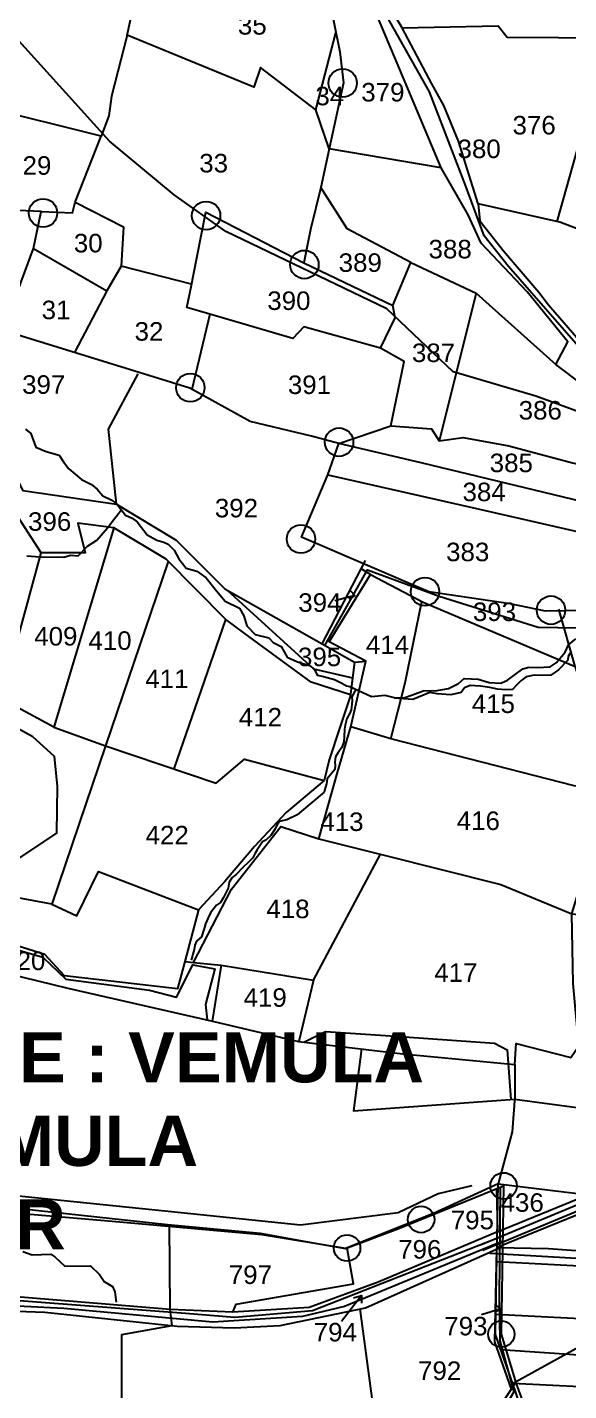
# Model space of a CAD drawing. Header units: inches. Extents: x 206739 to 240559, y 1587423 to 1599564.
# Drawn here: x 209807 to 210391, y 1589916 to 1591389 of the extents above; entities that cross this region are included whole.
import ezdxf

# ---------------------------------------------------------------- set-up
doc = ezdxf.new("R2010")
doc.units = ezdxf.units.IN
doc.header["$MEASUREMENT"] = 0
for name, color, linetype in [('BOUNDRY STONES', 240, 'Continuous'), ('PLOTS', 7, 'Continuous'), ('PLOTS NO', 7, 'Continuous'), ('ROADS', 1, 'Continuous'), ('STREAMS', 4, 'Continuous'), ('TEXT', 1, 'Continuous')]:
    doc.layers.add(name, color=color, linetype=linetype)
doc.styles.get("Standard").update_dxf_attribs({"font": 'arial.ttf'})

msp = doc.modelspace()

# ---------------------------------------------------------------- linework, layer by layer
at = {"layer": 'BOUNDRY STONES', "color": 1}
for centre in [(210146.86233, 1591328.80616), (209823.66479, 1591188.47208), (209999.56882, 1591185.67085), (210105.63921, 1591132.80121), (209982.54216, 1590999.76886), (210143.07872, 1590940.94264), (210101.90038, 1590836.32355), (210235.69293, 1590779.43038), (210371.64274, 1590759.47262)]:
    msp.add_circle(centre, 15.3359, dxfattribs=at)
at = {"layer": 'BOUNDRY STONES'}
for centre in [(210320.53614, 1590137.57813), (210231.56651, 1590101.32581), (210151.70188, 1590070.4785), (210318.05093, 1589977.57564)]:
    msp.add_circle(centre, 14.25059, dxfattribs=at)
at = {"layer": 'PLOTS'}
for points in [[(209914.24798, 1591380.71687), (209937.87953, 1591487.80484), (210005.18815, 1591444.11413), (210126.14749, 1591459.05711)], [(210128.91337, 1591454.414), (210132.70995, 1591417.58853), (210143.75375, 1591362.67384), (210147.83286, 1591328.90327), (210132.26916, 1591257.91581), (210123.52117, 1591215.92905), (210112.19198, 1591170.4842), (210105.09508, 1591134.66122), (210201.08978, 1591088.6301), (210220.45089, 1591135.11857), (210291.07125, 1591101.94929), (210376.9705, 1591024.76426)], [(210211.0168, 1591388.40727), (210314.82487, 1591390.64025), (210324.24504, 1591378.26234), (210435.29989, 1591377.83333), (210514.38758, 1591360.16464), (210531.78488, 1591432.42476), (210561.53401, 1591435.48263), (210567.27399, 1591458.87672)], [(210517.39537, 1590917.17328), (210505.78146, 1590929.21024), (210497.11278, 1590938.15961), (210436.63882, 1590979.98882), (210376.9705, 1591024.76426), (210389.79052, 1591049.44633), (210345.89561, 1591103.36102), (210296.30401, 1591155.82571), (210282.40056, 1591186.5724), (210253.11438, 1591237.3942), (210220.07746, 1591316.20912), (210181.78056, 1591407.57257), (210168.52829, 1591433.58925)], [(210828.52054, 1591406.70764), (210841.6869, 1591360.37571), (210847.47539, 1591339.3937), (210846.87853, 1591291.42338), (210808.48391, 1591243.77056), (210783.65261, 1591209.18861), (210766.89174, 1591165.51083), (210738.03955, 1591122.79952), (210691.04603, 1591122.90964), (210665.9144, 1591104.44679), (210583.13576, 1591122.14755), (210451.67748, 1591144.99028), (210423.50022, 1591162.34027), (210381.3222, 1591178.47694), (210293.03586, 1591198.43437), (210271.88078, 1591265.9983), (210255.93729, 1591304.45257), (210243.25644, 1591328.1526), (210211.0168, 1591388.40727), (210188.04657, 1591426.99543)], [(210117.83106, 1591299.9753), (210058.39136, 1591345.53299), (210051.17811, 1591324.47954), (209914.24798, 1591380.71687), (209897.47897, 1591314.72317), (209894.58384, 1591293.35426), (209886.38772, 1591271.35294)], [(210253.11438, 1591237.3942), (210132.26916, 1591257.91581), (210117.83106, 1591299.9753), (210139.67821, 1591382.93924)], [(210378.4785, 1591179.11977), (210418.07234, 1591319.94258), (210435.29989, 1591377.83333)], [(209858.47335, 1591200.18823), (209886.38772, 1591271.35294), (209759.18335, 1591303.00133), (209729.74141, 1591194.08802)], [(210220.45089, 1591135.11857), (210151.82727, 1591171.34509), (210123.52117, 1591215.92905)], [(209821.69321, 1591190.15571), (209855.25935, 1591188.72026), (209858.47335, 1591200.18823), (209910.39402, 1591173.54494), (209907.90079, 1591130.95704)], [(210293.03586, 1591198.43437), (210294.9369, 1591180.0155), (210320.41492, 1591147.62889), (210358.60377, 1591103.06031), (210368.94855, 1591089.43975), (210406.6387, 1591045.54901), (210447.22127, 1590999.06618), (210483.21645, 1590969.30842), (210527.75517, 1590935.84466), (210549.31062, 1590923.83123), (210608.01988, 1590889.36464), (210659.52835, 1590879.77971), (210723.4804, 1590866.72632), (210719.61966, 1590936.53287), (210740.05944, 1590965.78164), (210749.14074, 1591022.04078), (210754.65593, 1591056.20771), (210799.85825, 1591128.0482), (210824.4553, 1591140.053)], [(210408.21685, 1590759.28369), (210365.6406, 1590758.51061), (210327.59028, 1590766.37038), (210239.79345, 1590779.27173), (210102.5637, 1590838.50455), (210130.80311, 1590905.7387), (210142.6293, 1590939.55976), (210113.37558, 1590947.37965), (210047.01631, 1590963.36971), (209982.06087, 1590999.11892), (209849.38903, 1591040.14612), (209780.54661, 1591061.43483), (209813.16684, 1591150.29495), (209821.69321, 1591190.15571), (209729.74141, 1591194.08802)], [(210003.49608, 1591079.30032), (209978.87132, 1591086.40463), (209983.33743, 1591108.82716), (209989.56379, 1591140.07468), (209999.40819, 1591189.47958), (210105.09508, 1591134.66122)], [(209813.16684, 1591150.29495), (209892.63527, 1591104.3541)], [(209983.85533, 1591111.42628), (209907.90079, 1591130.95704), (209892.63527, 1591104.3541), (209857.46323, 1591037.64928)], [(209697.3247, 1591114.34299), (209727.79864, 1591081.77387), (209773.93992, 1591002.91498), (209790.33692, 1590974.89129), (209780.26789, 1590931.6265), (209801.8084, 1590888.59861), (209903.06802, 1590874.06204), (209894.1717, 1590955.02266), (209926.32909, 1591014.65875)], [(210155.33787, 1590668.1006), (210112.79776, 1590681.62917), (210040.26904, 1590734.91594), (210020.7549, 1590749.25296), (209956.40383, 1590814.48062), (209899.90751, 1590848.40202), (209861.29304, 1590853.3075), (209868.93865, 1590821.37052), (209821.72244, 1590821.25581), (209772.44436, 1590897.40733), (209769.22785, 1590970.50927), (209741.4826, 1591025.11414), (209714.3333, 1591072.38657), (209689.27094, 1591091.08999)], [(210291.07125, 1591101.94929), (210251.15594, 1590942.55801)], [(210187.84532, 1591042.55386), (210104.9383, 1591065.61308), (210093.06785, 1591052.86953), (210003.49608, 1591079.30032), (209984.24625, 1590997.91616)], [(210198.96586, 1590958.57378), (210213.13668, 1591028.10409), (210187.84532, 1591042.55386), (210203.48645, 1591075.09968), (210201.08978, 1591088.6301)], [(210435.89141, 1590869.37695), (210231.76371, 1590918.49867), (210142.6293, 1590939.55976), (210198.96586, 1590958.57378), (210242.74438, 1590955.20011), (210251.15594, 1590942.55801), (210276.90977, 1590945.84982), (210326.2263, 1590936.89556), (210394.73848, 1590918.75073), (210449.00097, 1590907.06028)], [(210130.80311, 1590905.7387), (210286.51295, 1590870.33175), (210425.22803, 1590838.72516)], [(209903.06802, 1590874.06204), (209967.20432, 1590835.09752), (210019.65015, 1590782.59113), (210124.68323, 1590723.0778), (210171.57538, 1590813.00753)], [(209899.90751, 1590848.40202), (209869.84393, 1590748.0631), (209835.35059, 1590632.93963), (209778.74122, 1590663.65453)], [(209958.75407, 1590812.09836), (209890.96955, 1590613.00898), (209833.20626, 1590441.89821), (209759.28977, 1590455.59708), (209758.3669, 1590480.44983), (209645.4262, 1590551.43554)], [(209727.40963, 1590724.67741), (209720.86474, 1590681.52957), (209778.74122, 1590663.65453), (209821.72244, 1590821.25581)], [(210124.68323, 1590723.0778), (210159.82469, 1590703.16611), (210172.03375, 1590704.37781), (210132.47032, 1590725.2172), (210176.91456, 1590797.85969), (210166.87855, 1590803.99994)], [(210176.91456, 1590797.85969), (210233.90039, 1590768.01874), (210397.60555, 1590698.54378), (210380.17002, 1590760.39631)], [(210022.33154, 1590781.07181), (210115.59616, 1590696.14487), (210157.6596, 1590686.2454)], [(210160.17706, 1590775.41941), (210138.4459, 1590769.70307)], [(210153.91814, 1590771.7897), (210160.17706, 1590775.41941), (210155.81797, 1590779.99045)], [(210397.60555, 1590698.54378), (210427.6869, 1590592.69314), (210432.71313, 1590567.69529), (210396.81208, 1590569.84764), (210199.01971, 1590620.46692), (210214.46553, 1590680.82073), (210232.22599, 1590768.89555)], [(209965.11638, 1590588.02442), (210020.7549, 1590749.25296)], [(210121.09824, 1590512.47891), (210190.40256, 1590495.10094), (210317.50131, 1590463.23108), (210394.28202, 1590431.57871), (210491.68806, 1590421.32827), (210938.59002, 1590375.11376), (210936.77911, 1590496.94185), (210936.21699, 1590528.29422), (210932.10766, 1590536.57156), (210908.1792, 1590544.44469), (210888.81933, 1590551.99128), (210851.0337, 1590599.59397), (210821.83364, 1590650.7239), (210754.00874, 1590696.8674), (210719.32884, 1590736.73658)], [(210159.82469, 1590703.16611), (210155.10075, 1590666.24745), (210144.02569, 1590632.74759), (210132.49223, 1590597.86116), (210126.874, 1590575.52952), (210086.0893, 1590540.85616), (210051.91973, 1590504.04256), (210019.71216, 1590466.3969), (209991.19719, 1590435.6815), (209976.61722, 1590380.08695), (209968.87591, 1590350.56869), (209846.66662, 1590364.51537), (209825.64415, 1590387.54246), (209651.78699, 1590441.8256)], [(210199.01971, 1590620.46692), (210155.75833, 1590633.3273), (210172.03375, 1590704.37781)], [(209835.35059, 1590632.93963), (209890.96955, 1590613.00898), (210010.34656, 1590572.78363), (210040.90598, 1590598.66717), (210126.874, 1590575.52952)], [(209976.61722, 1590380.08695), (209986.11272, 1590379.07687), (210027.03797, 1590458.03171), (210080.15707, 1590525.81351), (210121.09824, 1590512.47891), (210141.19765, 1590584.04279), (210155.75833, 1590633.3273)], [(209626.26833, 1590405.84004), (209850.25211, 1590351.30141), (210006.49641, 1590315.70604), (210099.0797, 1590293.63151), (210211.87234, 1590280.39241), (210332.48595, 1590268.73117), (210334.13451, 1590291.37401), (210393.14995, 1590276.29475), (210401.7803, 1590289.03068), (210395.74103, 1590356.33633), (210394.28202, 1590431.57871), (210410.24656, 1590484.54779), (210432.71313, 1590567.69529)], [(210115.34713, 1590359.89965), (210187.63098, 1590495.79591)], [(209833.20626, 1590441.89821), (209860.14424, 1590429.15165), (209883.55965, 1590477.11917), (209991.19719, 1590435.6815)], [(209986.11272, 1590379.07687), (210015.86054, 1590375.91248), (210115.34713, 1590359.89965), (210099.52177, 1590293.52611)], [(210006.49641, 1590315.70604), (210016.17867, 1590375.86128)], [(210937.47143, 1590348.66997), (210803.00048, 1590293.85173), (210647.06817, 1590225.77944), (210571.2931, 1590195.23941), (210416.46362, 1590129.84139), (210313.73343, 1590087.47192)], [(210313.42651, 1590071.29272), (210432.82808, 1590120.01701), (210521.20358, 1590156.08046), (210645.40975, 1590207.37162), (210760.00149, 1590255.08773), (210861.3591, 1590297.29313), (210956.46237, 1590334.18431)], [(210167.13906, 1590285.643), (210158.7407, 1590218.76591), (210332.49555, 1590231.29674), (210453.27278, 1590215.19158), (210597.88587, 1590205.95723)], [(210332.48595, 1590268.73117), (210332.69903, 1590234.01919), (210329.86804, 1590196.14176), (210314.72802, 1590139.90259), (210412.02738, 1590128.01173)], [(210351.48931, 1589863.48703), (210330.36369, 1589923.74534), (210311.64067, 1589977.15053), (210313.62358, 1590081.68123), (210314.72802, 1590139.90259), (210244.97106, 1590107.84827), (210149.89651, 1590069.91528), (210059.85082, 1590084.87592), (209894.12039, 1590099.36508), (209762.90897, 1590110.83637)], [(209788.80111, 1590114.117), (209957.95491, 1590096.01224), (210057.75158, 1590086.68859), (210108.81462, 1590077.00215), (210150.04807, 1590069.85577), (210206.50755, 1590091.11507), (210320.53614, 1590137.57813), (210318.05093, 1589977.57564), (210333.98863, 1589923.63603), (210357.67373, 1589859.26692)], [(210313.01024, 1590134.51157), (210314.12702, 1590087.91379), (210319.80199, 1590090.3118)], [(209960.8931, 1590004.03393), (209834.22543, 1590014.54473), (209737.62966, 1590022.56017), (209601.02416, 1590026.6305), (209441.13021, 1590031.39474), (209456.98819, 1590129.49386)], [(208550.5415, 1590100.72971), (208673.34336, 1590111.30629), (208727.92851, 1590112.53248), (208901.9133, 1590062.0862), (209007.9939, 1590032.68984), (209055.24708, 1590021.85881), (209065.68148, 1590020.13168), (209091.15489, 1590028.57965), (209111.15096, 1590024.66644), (209231.56544, 1590016.24461), (209353.53854, 1590011.7639), (209622.44871, 1590008.50569), (209825.53815, 1590001.35708), (209968.21663, 1589986.12764), (210030.0214, 1589984.25393), (210079.31585, 1589986.86662), (210171.40821, 1590005.87911), (210319.52117, 1590072.23268)], [(210028.4362, 1590001.06905), (209960.8931, 1590004.03393), (209960.16546, 1590095.80572)], [(210807.05188, 1590095.57461), (210798.2555, 1590049.70679), (210774.60832, 1590040.13822), (210581.8941, 1590054.16621), (210368.98912, 1590069.66391), (210313.41561, 1590070.71812)], [(210314.12702, 1590087.91379), (210185.30136, 1590033.57623), (210110.87826, 1590006.15631), (210028.4362, 1590001.06905), (210031.85077, 1590009.71096), (210158.77051, 1590031.89422), (210151.70188, 1590070.4785)], [(210328.98833, 1589917.99795), (210310.95621, 1589969.26032), (210313.26388, 1590069.42945)], [(210313.13524, 1590055.93793), (210533.45159, 1590044.40762), (210670.33597, 1590037.24375), (210773.01453, 1590029.84376), (210773.76833, 1590040.19937)], [(210773.01453, 1590029.84376), (210758.53675, 1589970.18302), (210622.259, 1589976.93905), (210417.22792, 1589993.12212), (210312.0506, 1589998.76034)], [(209825.63746, 1589689.41803), (209919.72725, 1589688.69302), (209938.8053, 1589751.54791), (209900.87615, 1589771.38329), (209909.0408, 1589831.99825), (209908.52571, 1589977.08576), (209962.94366, 1589986.69048), (209960.8931, 1590004.03393)], [(210165.41244, 1590004.64128), (210186.1961, 1589849.40243), (210189.38565, 1589822.37027)], [(210317.29256, 1589961.02919), (210634.16336, 1589939.17654), (210757.60043, 1589930.66384), (210758.53675, 1589970.18302)], [(209991.00546, 1589707.65429), (210095.34622, 1589778.54647), (210126.87636, 1589793.23999), (210189.38565, 1589822.37027), (210296.66848, 1589869.12641), (210328.13974, 1589916.71477), (210333.53401, 1589924.87156)], [(210596.12603, 1589911.29996), (210446.2704, 1589918.47547), (210330.26382, 1589924.03019)]]:
    msp.add_lwpolyline(points, dxfattribs=at)
at = {"layer": 'PLOTS NO'}
for points in [[(210167.05662, 1590019.1275), (210145.50337, 1589991.12385)], [(210158.41912, 1590016.70226), (210167.05662, 1590019.1275), (210167.18357, 1590010.82537)], [(210317.56729, 1590004.78489), (210296.81271, 1589998.31601)], [(210313.1787, 1590002.06019), (210317.56729, 1590004.78489), (210313.41295, 1590007.90249)]]:
    msp.add_lwpolyline(points, dxfattribs=at)
at = {"layer": 'ROADS', "color": 1}
for points in [[(210520.46095, 1590934.93668), (210465.36061, 1590950.30875), (210355.2108, 1590990.72809), (210265.97596, 1591016.94714), (210194.7045, 1591085.02061), (210020.98715, 1591168.56543), (209965.03513, 1591207.9351), (209895.16746, 1591266.14241), (209766.77931, 1591407.79372), (209666.16251, 1591483.92882), (209528.40509, 1591584.52159), (209446.01833, 1591671.41496), (209365.61933, 1591756.21183), (209319.83563, 1591824.70705), (209240.39658, 1591906.79107), (209172.15017, 1591941.03721), (209148.48816, 1591949.22798)], [(210723.6129, 1590733.10367), (210670.97675, 1590852.11743), (210617.93502, 1590876.23933), (210532.51198, 1590926.28522), (210495.52711, 1590952.83675), (210427.84961, 1591013.66451), (210383.58859, 1591064.50078), (210325.56182, 1591131.14781), (210299.61897, 1591163.73024), (210279.82068, 1591217.56616), (210240.58371, 1591319.42448), (210183.35661, 1591421.35814)]]:
    msp.add_lwpolyline(points, dxfattribs=at)
at = {"layer": 'ROADS'}
for points in [[(209659.15955, 1590430.71289), (209686.85397, 1590442.35363), (209778.60238, 1590478.49587), (209838.67324, 1590518.66045), (209839.35484, 1590569.44182), (209836.09521, 1590601.33541), (209812.60545, 1590622.70711), (209727.51111, 1590669.31206), (209705.70164, 1590702.08687), (209638.71692, 1590756.98691), (209572.7629, 1590788.97799), (209541.61281, 1590786.69644), (209482.39645, 1590843.70796), (209438.2037, 1590917.72521), (209403.33051, 1590976.1334), (209322.56394, 1591153.1259), (209296.84756, 1591200.8636), (209257.93998, 1591263.90111), (209252.7575, 1591289.23639)], [(210127.78724, 1590721.31902), (210173.5308, 1590803.12545), (210250.87545, 1590774.59085), (210357.82712, 1590741.22681), (210400.23046, 1590740.36535)], [(209066.28886, 1590733.03922), (209121.86793, 1590699.10281), (209157.36678, 1590670.38063), (209171.46038, 1590646.34645), (209172.58691, 1590625.89981), (209191.09916, 1590575.58714), (209292.58751, 1590528.88191), (209341.36398, 1590509.5289), (209429.93913, 1590457.94016), (209519.81915, 1590416.53855), (209619.02608, 1590390.32515), (209659.15955, 1590430.71289), (209726.45149, 1590412.68142), (209823.4211, 1590384.70649), (209848.21355, 1590360.95781), (209938.33029, 1590348.91868), (209967.64397, 1590341.47023), (209985.27093, 1590376.39988), (210008.8832, 1590372.08255), (209998.87692, 1590333.462), (210000.86554, 1590316.98885)], [(210286.44517, 1590137.6188), (210250.06763, 1590129.18503), (210206.95939, 1590108.55254), (210101.39828, 1590095.08822), (209972.6112, 1590108.37472), (209716.18137, 1590134.82967), (209472.69767, 1590142.26032), (209409.67413, 1590165.16893), (209326.91004, 1590242.88922), (209145.69351, 1590299.64408), (209015.38049, 1590265.40855), (208965.71112, 1590276.80669), (208878.53663, 1590260.09146), (208708.96919, 1590281.19055), (208573.89216, 1590329.85222), (208482.12221, 1590389.67374), (208335.48928, 1590474.44548), (208220.03814, 1590501.45114), (208034.27299, 1590628.78969), (207913.83563, 1590701.43604)], [(210295.68503, 1590074.01562), (210467.19835, 1590145.21772), (210629.56926, 1590212.62445), (210768.94051, 1590270.48309), (210952.65505, 1590346.33488)], [(210298.07188, 1590068.26613), (210469.58519, 1590139.46824), (210631.9561, 1590206.87497), (210771.3218, 1590264.7313), (210955.03079, 1590340.5808)], [(210105.16279, 1590292.91751), (210128.4285, 1590304.54133), (210193.04414, 1590300.07319), (210310.67832, 1590291.93886), (210324.4451, 1590284.63651), (210328.3136, 1590230.99515)], [(210319.60649, 1590077.72513), (210148.94767, 1590007.33167), (210103.4138, 1589996.42918), (210006.69896, 1589990.32103), (209845.96078, 1590005.33295), (209674.57501, 1590013.65044), (209428.88577, 1590017.97941), (209212.4371, 1590026.24623), (209062.81253, 1590031.96084), (208995.41881, 1590043.5976), (208815.93761, 1590094.79864), (208723.49258, 1590118.61416), (208674.10039, 1590120.98083), (208577.87169, 1590110.51918), (208375.59345, 1590084.59359), (208215.29843, 1590069.11398), (208153.2878, 1590066.61563), (208100.81074, 1590072.18119), (208000.84463, 1590098.87135), (207953.51421, 1590116.33962), (207828.04562, 1590181.35994), (207745.2903, 1590223.63225)], [(207752.24838, 1590228.67323), (207899.62575, 1590149.24822), (207979.4197, 1590112.08055), (208082.37342, 1590081.59063), (208144.62538, 1590070.74211), (208269.19747, 1590077.69141), (208422.57011, 1590095.90305), (208571.16686, 1590116.23093), (208666.3745, 1590126.30696), (208725.16446, 1590123.54608), (208752.85975, 1590118.64215), (208838.64701, 1590094.3028), (208942.65154, 1590066.55844), (208996.82337, 1590048.36157), (209040.22917, 1590039.4202), (209186.83614, 1590032.88306), (209367.7475, 1590027.0847), (209572.62722, 1590020.51814), (209745.66594, 1590017.65639), (209977.30946, 1590000.0964), (210030.53673, 1589995.95036), (210114.3888, 1590002.84205), (210319.70145, 1590083.83911)], [(210316.73474, 1590136.02918), (210315.79957, 1590016.80901), (210316.49961, 1589970.07178), (210331.4406, 1589915.09991), (210306.91003, 1589872.80386), (210288.24628, 1589860.21401), (210196.44533, 1589821.63365), (210117.90252, 1589784.13698), (210048.84104, 1589742.85782), (209994.24643, 1589702.65015), (209963.071, 1589687.60978), (209920.30338, 1589682.02252), (209787.89636, 1589678.62244), (209734.14391, 1589681.91024), (209628.74958, 1589698.21617), (209603.87358, 1589645.04925)], [(210893.93519, 1590080.07146), (210791.24371, 1590039.39824), (210767.48087, 1590034.83031), (210680.68384, 1590042.81768), (210305.56069, 1590064.64312)], [(210330.26382, 1589924.03019), (210467.38945, 1590000.05014), (210622.76349, 1590057.38536)]]:
    msp.add_lwpolyline(points, dxfattribs=at)
at = {"layer": 'STREAMS'}
for points in [[(209804.79772, 1590955.10861), (209810.47871, 1590950.28064), (209815.77488, 1590935.62874), (209827.1157, 1590930.78843), (209841.00938, 1590926.89475), (209845.76289, 1590919.80036), (209851.33744, 1590912.2551), (209864.97689, 1590900.70346), (209876.07564, 1590895.03524), (209882.17525, 1590890.19082), (209887.97549, 1590883.05543), (209897.02189, 1590878.5143), (209902.94494, 1590874.51418), (209907.73939, 1590868.46488), (209912.73512, 1590862.19834), (209919.7293, 1590858.78429), (209925.24176, 1590855.00956), (209935.85339, 1590840.89483), (209946.52533, 1590835.03397), (209953.99546, 1590833.06663), (209958.51063, 1590830.58707), (209965.1889, 1590824.46393), (209970.27113, 1590815.05392), (209978.04989, 1590804.91032), (209989.66552, 1590801.7339), (209999.70478, 1590794.33804), (210010.90284, 1590780.50169), (210020.10601, 1590769.25555), (210035.52684, 1590761.53394), (210040.44069, 1590753.17723), (210043.38639, 1590742.50243), (210052.66325, 1590733.13747), (210067.20125, 1590729.63722), (210071.81914, 1590724.43218), (210080.66456, 1590720.10827), (210086.99983, 1590708.87491), (210098.33246, 1590703.82556), (210110.95373, 1590699.56306), (210116.65928, 1590695.3621), (210119.36058, 1590689.39479), (210126.21096, 1590687.66109), (210138.24522, 1590684.46828), (210146.06029, 1590680.6034), (210150.97771, 1590677.68937), (210154.51984, 1590677.13189), (210178.10499, 1590666.06539), (210192.42906, 1590667.80698), (210202.59571, 1590665.10604), (210213.07009, 1590664.90504), (210222.21027, 1590668.1058), (210234.76497, 1590672.84747), (210246.68833, 1590672.17105), (210261.25447, 1590674.7406), (210271.74044, 1590680.19133), (210278.04012, 1590685.80604), (210293.09501, 1590684.79765), (210305.12124, 1590681.39579), (210317.58763, 1590680.76673), (210324.84383, 1590684.04129), (210341.25195, 1590696.16821), (210347.61341, 1590698.01241), (210356.82371, 1590697.65162), (210370.88934, 1590698.14734), (210377.35725, 1590702.70877), (210387.02606, 1590714.05305), (210390.48525, 1590722.08178), (210398.52506, 1590728.38527)], [(209806.27835, 1590818.26994), (209820.15257, 1590817.03136), (209845.89753, 1590816.71798), (209853.17968, 1590818.98152), (209861.64071, 1590818.03457), (209871.56607, 1590828.53612), (209881.56896, 1590835.09552), (209893.00221, 1590848.55019), (209898.61202, 1590855.51338), (209904.97132, 1590863.83751), (209908.16448, 1590868.34662)], [(210393.52915, 1590714.91024), (210390.36581, 1590709.55669), (210389.99854, 1590705.56831), (210379.60411, 1590695.09443), (210371.56256, 1590689.08924), (210362.4879, 1590689.0234), (210353.42147, 1590689.16784), (210344.92112, 1590687.60481), (210339.26276, 1590683.19167), (210334.65767, 1590678.73728), (210330.23858, 1590673.64363), (210322.84094, 1590673.30139), (210314.0098, 1590674.06863), (210305.86024, 1590676.07327), (210295.78174, 1590677.31074), (210284.41453, 1590677.96667), (210278.41729, 1590675.67357), (210274.63019, 1590670.55511), (210263.77138, 1590668.03108), (210248.83955, 1590669.24796), (210241.07816, 1590670.39471), (210222.64043, 1590662.90076), (210202.56336, 1590664.52709)], [(210161.66385, 1590673.77981), (210159.56279, 1590671.16244), (210158.20354, 1590668.5649), (210156.68297, 1590665.41559), (210157.11543, 1590662.18978), (210156.79041, 1590657.45899), (210156.00872, 1590651.76945), (210154.61672, 1590648.33608), (210151.3001, 1590642.39682), (210149.48725, 1590635.35251), (210149.0282, 1590630.76646), (210148.57767, 1590622.83172), (210148.22537, 1590617.40437), (210146.16265, 1590611.28547), (210142.03816, 1590605.8664), (210139.19123, 1590600.95533), (210138.40393, 1590595.12652), (210138.83655, 1590591.9007), (210138.50869, 1590587.36843), (210130.14751, 1590577.23222), (210129.37673, 1590571.82132), (210127.1345, 1590564.5148), (210126.79004, 1590562.85412), (210102.61904, 1590542.30436), (210097.73868, 1590538.23058), (210086.73641, 1590532.82527), (210078.55834, 1590531.16102), (210075.82617, 1590527.35458), (210074.23971, 1590523.23648), (210069.42222, 1590516.22089), (210063.88078, 1590511.19041), (210060.35234, 1590509.14421), (210057.48404, 1590504.99064), (210054.61003, 1590500.69517), (210052.16259, 1590496.38293), (210049.99402, 1590491.91754), (210045.39161, 1590487.12094), (210039.04411, 1590481.39732), (210032.06656, 1590474.13422), (210027.7879, 1590470.81258), (210024.59624, 1590465.67635), (210023.34511, 1590459.18426), (210018.24707, 1590449.00359), (210015.05525, 1590443.86737), (210010.80957, 1590440.90532), (210004.33463, 1590432.4104), (210001.84842, 1590427.10431), (209998.7544, 1590420.82664), (209997.73439, 1590416.60067), (209994.77505, 1590406.69586), (209989.17718, 1590401.93825), (209987.44632, 1590397.74013), (209986.83621, 1590393.0715), (209983.46415, 1590381.36137)], [(209801.86652, 1590066.67803), (209811.99806, 1590063.17466), (209831.95394, 1590063.78402), (209836.37468, 1590061.02828), (209846.96953, 1590050.89319), (209874.8295, 1590051.40174), (209884.41503, 1590042.00835), (209889.42369, 1590034.3863), (209898.65618, 1590028.89065), (209901.23141, 1590023.3221), (209902.66608, 1590012.03512)]]:
    msp.add_lwpolyline(points, dxfattribs=at)

# ---------------------------------------------------------------- texts
at = {"layer": 'PLOTS'}
for s, p in [('35', (210033.87619, 1591381.16102)), ('379', (210166.99946, 1591308.92139)), ('34', (210117.50049, 1591304.83413)), ('376', (210330.18626, 1591273.35229)), ('380', (210270.85896, 1591247.77594)), ('29', (209801.54201, 1591229.77517)), ('33', (209992.18664, 1591232.30337)), ('30', (209856.83247, 1591145.94756)), ('388', (210239.5847, 1591139.46034)), ('389', (210142.57888, 1591124.87273)), ('31', (209822.13605, 1591073.77652)), ('390', (210065.6046, 1591083.75371)), ('32', (209922.44088, 1591050.59144)), ('387', (210221.63345, 1591027.47234)), ('397', (209801.06698, 1590993.19063)), ('391', (210087.77055, 1590992.94828)), ('386', (210336.81074, 1590965.38303)), ('385', (210305.54906, 1590908.52918)), ('384', (210276.23744, 1590877.20691)), ('392', (210008.9815, 1590859.72973)), ('396', (209807.48943, 1590845.21869)), ('383', (210258.53071, 1590812.35052)), ('394', (210099.01559, 1590757.69082)), ('393', (210287.39015, 1590747.76755)), ('409', (209814.14929, 1590721.23752)), ('410', (209872.56311, 1590716.60105)), ('414', (210171.95405, 1590712.11162)), ('395', (210098.70623, 1590698.99711)), ('411', (209933.9334, 1590675.26184)), ('415', (210286.16685, 1590648.40922)), ('412', (210034.85231, 1590633.83694)), ('413', (210122.84441, 1590520.97202)), ('416', (210269.96678, 1590522.01946)), ('422', (209934.27117, 1590506.49429)), ('418', (210064.59497, 1590426.79924)), ('420', (209779.5276, 1590370.72836)), ('417', (210245.75095, 1590358.02003)), ('419', (210040.00577, 1590331.07313)), ('436', (210317.32351, 1590109.6244)), ('795', (210263.5449, 1590090.71336)), ('796', (210206.80903, 1590059.06652)), ('797', (210024.05358, 1590031.64446)), ('794', (210115.70364, 1589969.61412)), ('793', (210256.57464, 1589976.10596)), ('792', (210228.24042, 1589927.99506))]:
    msp.add_text(s, height=20, dxfattribs=at).set_placement(p)
at = {"layer": 'TEXT', "insert": (209276.82319, 1590303.59909), "char_height": 54.1399208, "width": 1089.2486749, "attachment_point": 1}
msp.add_mtext('\\pxql;{\\fArial|b1|i0|c0|p34;\\C1;VILLAGE NAME :\\C5; VEMULA\\P\\C1;MANDAL : \\C5;VEMULA\\P\\C1;DISTRICT : \\C5;YSR}', dxfattribs=at)

doc.saveas('drawing.dxf')
